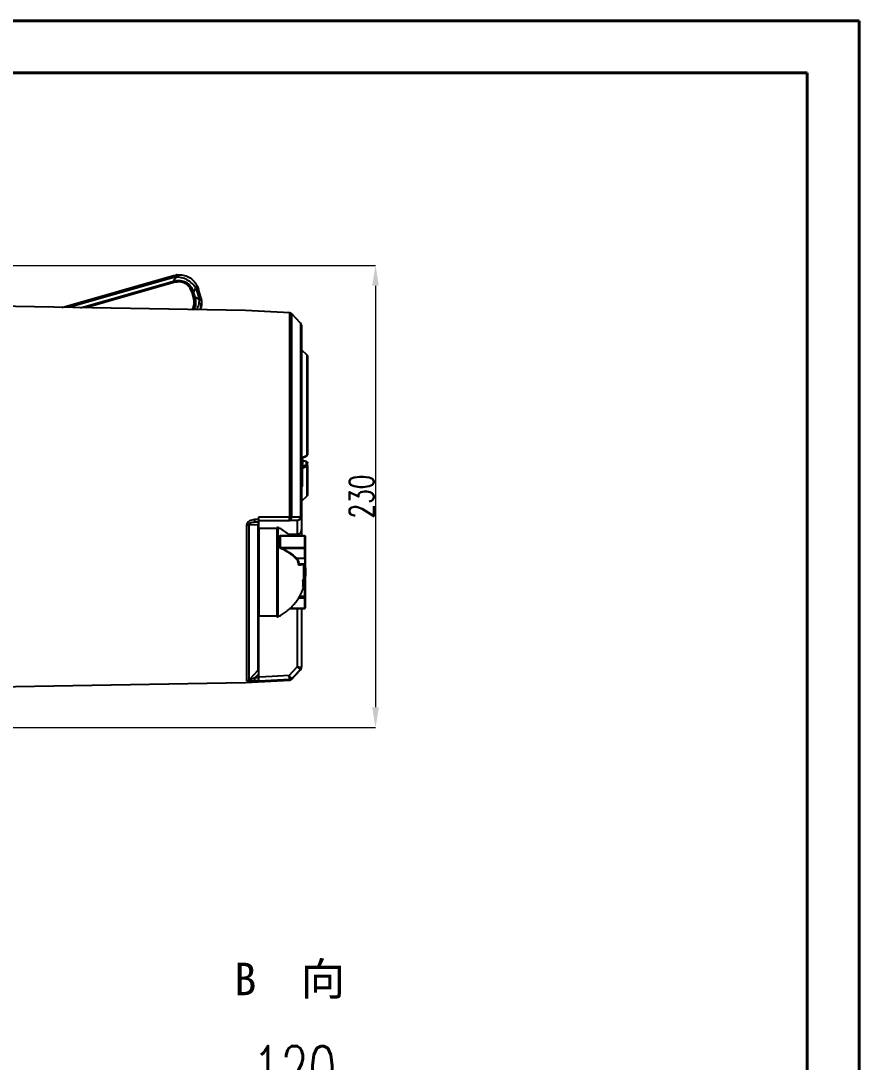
# Model space of a CAD drawing. Header units: millimetres. Extents: x 2085 to 4229, y 754 to 2271.
# Drawn here: x 3816 to 4229, y 1758 to 2271 of the extents above; entities that cross this region are included whole.
import ezdxf

# ---------------------------------------------------------------- set-up
doc = ezdxf.new("R2010")
doc.units = ezdxf.units.MM
for name, color, linetype, lineweight in [('AM_5', 3, 'Continuous', 25), ('AM_BOR', 7, 'Continuous', 50), ('文字', 7, 'Continuous', 13), ('标注', 3, 'Continuous', 13), ('粗实线', 7, 'Continuous', 40)]:
    doc.layers.add(name, color=color, linetype=linetype, lineweight=lineweight)
doc.styles.add('SLDTEXTSTYLE1', font='txt.shx', dxfattribs={"width": 0.7, "bigfont": 'gbcbig.shx'})
doc.styles.add('STYLE1', font='txt.shx', dxfattribs={"width": 0.8, "height": 3, "bigfont": 'hzdx.shx'})
doc.dimstyles.new('SLDDIMSTYLE12$0', dxfattribs={"dimtxt": 12, "dimasz": 10, "dimexe": 0, "dimexo": 0.0625, "dimgap": 0.875, "dimtad": 1, "dimdec": 1, "dimlfac": 1.8, "dimrnd": 1e-09, "dimzin": 12, "dimdsep": 46, "dimtxsty": 'SLDTEXTSTYLE1', "dimcen": 0.09, "dimdle": 8.16, "dimclrd": 3, "dimclre": 3, "dimadec": 0, "dimazin": 3, "dimtfac": 1, "dimtdec": 1, "dimtofl": 0, "dimtmove": 0, "dimatfit": 3, "dimfxl": 0, "dimfrac": 2, "dimtolj": 1, "dimlwd": 5, "dimlwe": 5, "dimarcsym": 0})

# ---------------------------------------------------------------- blocks, each defined once
blk = doc.blocks.new('*D59')
at = {"layer": 'AM_5', "color": 3, "lineweight": 5, "transparency": 16777216}
blk.add_line((3795.49, 2150.16), (3990.91, 2150.16), dxfattribs=at)
at = {"layer": 'AM_5', "color": 3, "linetype": 'Continuous', "lineweight": 5, "transparency": 16777216}
for p, q in [((3990.91, 2140.16), (3990.91, 1932.73)), ((3795.49, 1922.73), (3990.91, 1922.73))]:
    blk.add_line(p, q, dxfattribs=at)
at = {"layer": 'AM_5', "color": 3, "transparency": 16777216}
for points in [[(3989.24, 2140.16), (3992.57, 2140.16), (3990.91, 2150.16)], [(3989.24, 1932.73), (3992.57, 1932.73), (3990.91, 1922.73)]]:
    blk.add_solid(points, dxfattribs=at)
at = {"layer": 'Defpoints', "color": 0, "transparency": 16777216}
for p in [(3795.42, 2150.16), (3795.42, 1922.73), (3990.91, 1922.73)]:
    blk.add_point(p, dxfattribs=at)
at = {"layer": 'AM_5', "color": 0, "transparency": 16777216, "insert": (3984.03, 2036.45), "char_height": 12, "attachment_point": 5, "rotation": 90, "style": 'SLDTEXTSTYLE1'}
blk.add_mtext('\\A1;230', dxfattribs=at)
blk = doc.blocks.new('*D75')
at = {"layer": 'Defpoints', "color": 0, "transparency": 16777216}
for p in [(4018.5, 1742.29), (3883.5, 1680.55), (4018.5, 1680.55)]:
    blk.add_point(p, dxfattribs=at)
at = {"layer": '标注', "color": 3, "lineweight": 5, "transparency": 16777216}
blk.add_line((3883.5, 1680.61), (3883.5, 1742.29), dxfattribs=at)
at = {"layer": '标注', "color": 3, "linetype": 'Continuous', "lineweight": 5, "transparency": 16777216}
for p, q in [((3893.5, 1742.29), (4008.5, 1742.29)), ((4018.5, 1680.61), (4018.5, 1742.29))]:
    blk.add_line(p, q, dxfattribs=at)
at = {"layer": '标注', "color": 3, "transparency": 16777216}
for points in [[(3893.5, 1743.95), (3893.5, 1740.62), (3883.5, 1742.29)], [(4008.5, 1743.95), (4008.5, 1740.62), (4018.5, 1742.29)]]:
    blk.add_solid(points, dxfattribs=at)
at = {"layer": '标注', "color": 0, "transparency": 16777216, "insert": (3951, 1754.59), "char_height": 10, "attachment_point": 5, "style": 'SLDTEXTSTYLE1'}
blk.add_mtext('\\A1;{\\H2.28571x;120}', dxfattribs=at)
blk = doc.blocks.new('rA3')
at = {"layer": '粗实线'}
for p, q in [((753.38, 421.26), (333.38, 421.26)), ((753.38, 124.26), (753.38, 421.26)), ((748.38, 416.26), (358.38, 416.26)), ((748.38, 129.26), (748.38, 416.26))]:
    blk.add_line(p, q, dxfattribs=at)

msp = doc.modelspace()

# ---------------------------------------------------------------- linework, layer by layer
at = {"color": 7, "linetype": 'Continuous', "lineweight": 25}
for p, q in [((3836.439, 2129.505), (3891.396, 2145.263)), ((3891.671, 2144.308), (3839.837, 2129.445)), ((3845.635, 2129.344), (3891.467, 2142.486)), ((3891.396, 2145.263), (3893.202, 2145.605)), ((3892.574, 2144.479), (3891.467, 2142.486)), ((3891.671, 2144.308), (3892.574, 2144.479)), ((3891.687, 2141.717), (3848.368, 2129.296)), ((3901.362, 2137.001), (3902.47, 2138.994)), ((3902.47, 2138.994), (3902.803, 2138.137)), ((3902.803, 2138.137), (3903.906, 2134.292)), ((3903.097, 2140.12), (3903.764, 2138.406)), ((3904.867, 2134.561), (3903.764, 2138.406)), ((3901.31, 2134.282), (3900.593, 2136.781)), ((3902.079, 2134.501), (3901.362, 2137.001)), ((3904.077, 2133.389), (3902.079, 2134.501)), ((3903.906, 2134.292), (3904.077, 2133.389)), ((3904.867, 2134.561), (3905.209, 2132.755)), ((3926.915, 2127.925), (3797.389, 2130.187)), ((3905.254, 2131.799), (3905.254, 2131.805)), ((3948.644, 2126.786), (3926.915, 2127.925)), ((3953.977, 2121.764), (3949.653, 2126.321)), ((3957.242, 2105.959), (3954.535, 2108.676)), ((3954.389, 2101.343), (3954.389, 2100.99)), ((3957.242, 2056.813), (3957.242, 2105.959)), ((3957.389, 2105.607), (3957.389, 2103.02)), ((3954.389, 2055.093), (3954.396, 2055.165)), ((3954.535, 2055.453), (3957.242, 2056.813)), ((3954.667, 2055.289), (3957.112, 2056.515)), ((3954.667, 2055.289), (3957.112, 2056.515)), ((3957.389, 2056.963), (3957.389, 2058.256)), ((3954.389, 2051.402), (3954.389, 2055.117)), ((3954.389, 2054.912), (3954.889, 2054.912)), ((3954.389, 2054.785), (3954.889, 2054.785)), ((3954.389, 2054.721), (3954.889, 2054.721)), ((3954.389, 2051.461), (3954.889, 2051.461)), ((3954.389, 2051.324), (3954.889, 2051.324)), ((3954.389, 2050.912), (3954.889, 2050.912)), ((3954.416, 2054.529), (3954.889, 2054.529)), ((3954.889, 2054.785), (3954.889, 2054.912)), ((3954.889, 2054.533), (3954.889, 2054.785)), ((3954.889, 2054.529), (3954.889, 2054.721)), ((3954.889, 2054.113), (3954.889, 2054.529)), ((3954.889, 2054.402), (3954.889, 2054.529)), ((3954.889, 2054.113), (3954.889, 2054.402)), ((3954.889, 2054.113), (3956.889, 2053.645)), ((3956.889, 2053.645), (3954.889, 2054.113)), ((3954.889, 2054.113), (3954.889, 2051.461)), ((3954.889, 2051.196), (3956.889, 2052.199)), ((3954.889, 2050.384), (3957.242, 2051.564)), ((3954.889, 2051.324), (3954.889, 2051.461)), ((3954.889, 2050.912), (3954.889, 2051.324)), ((3956.889, 2052.199), (3956.889, 2053.645)), ((3957.12, 2053.589), (3956.934, 2053.667)), ((3957.12, 2053.589), (3956.934, 2053.667)), ((3957.242, 2036.799), (3957.242, 2051.564)), ((3957.325, 2053.347), (3957.353, 2053.265)), ((3957.372, 2053.206), (3957.356, 2053.271)), ((3957.372, 2053.191), (3957.389, 2053.06)), ((3957.389, 2051.766), (3957.389, 2053.06)), ((3954.389, 2049.476), (3954.889, 2049.476)), ((3954.889, 2043.293), (3954.889, 2049.476)), ((3954.389, 2041.994), (3954.389, 2044.738)), ((3954.389, 2043.293), (3954.889, 2043.293)), ((3954.389, 2041.857), (3954.889, 2041.857)), ((3954.389, 2041.445), (3954.889, 2041.445)), ((3954.389, 2041.429), (3954.889, 2041.429)), ((3954.389, 2041.308), (3954.889, 2041.308)), ((3954.535, 2041.308), (3954.535, 2034.092)), ((3954.889, 2041.445), (3954.889, 2041.857)), ((3954.535, 2034.092), (3957.242, 2036.799)), ((3931.523, 2025.227), (3933.388, 2025.26)), ((3933.388, 2025.26), (3933.388, 2026.436)), ((3933.388, 2024.656), (3948.339, 2024.656)), ((3933.388, 2026.436), (3948.643, 2026.434)), ((3948.339, 2024.656), (3948.567, 2024.718)), ((3948.339, 2024.656), (3948.384, 2024.708)), ((3952.388, 2024.656), (3948.339, 2024.656)), ((3948.643, 2026.452), (3948.643, 2026.434)), ((3949.649, 2026.434), (3949.653, 2026.503)), ((3949.653, 2026.503), (3953.975, 2026.495)), ((3952.388, 2024.656), (3952.388, 2017.704)), ((3953.975, 2026.495), (3953.977, 2026.536)), ((3954.388, 2026.656), (3954.382, 2026.495)), ((3928.653, 2022.539), (3932.977, 2022.622)), ((3930.99, 2023.887), (3931.483, 2023.934)), ((3931.151, 2023.864), (3931.471, 2023.912)), ((3931.471, 2023.912), (3933.388, 2023.945)), ((3933.388, 2022.471), (3933.388, 2023.646)), ((3942.388, 2020.74), (3933.388, 2020.74)), ((3942.888, 2021.24), (3942.388, 2021.24)), ((3942.388, 2021.24), (3942.388, 1983.684)), ((3942.888, 2021.24), (3942.888, 1983.684)), ((3954.388, 2020.404), (3954.388, 2017.09)), ((3943.809, 2011.288), (3943.809, 2017.076)), ((3956.188, 2017.09), (3943.904, 2017.09)), ((3943.905, 2017.056), (3943.905, 2011.275)), ((3943.905, 2017.056), (3956.188, 2017.056)), ((3952.388, 2017.704), (3948.162, 2017.704)), ((3956.188, 2017.09), (3956.188, 2017.032)), ((3956.188, 2017.056), (3956.188, 2017.09)), ((3956.188, 2011.275), (3956.188, 2017.056)), ((3956.388, 2013.856), (3956.388, 2016.89)), ((3956.388, 2014.301), (3956.388, 2016.89)), ((3956.388, 2011.163), (3956.388, 2014.301)), ((3943.905, 2011.275), (3956.188, 2011.275)), ((3944.476, 2011.021), (3956.188, 2011.021)), ((3956.188, 2011.021), (3956.188, 2011.275)), ((3956.188, 2006.089), (3956.188, 2011.021)), ((3956.388, 2006.23), (3956.388, 2011.163)), ((3952.008, 2006.089), (3956.188, 2006.089)), ((3956.188, 2006.089), (3956.188, 2003.164)), ((3956.188, 2003.164), (3953.164, 2003.164)), ((3953.54, 2002.716), (3953.293, 2002.683)), ((3953.462, 2002.907), (3956.188, 2002.907)), ((3953.466, 2002.911), (3953.586, 2002.927)), ((3953.466, 2002.911), (3956.188, 2002.911)), ((3955.585, 1995.911), (3955.585, 2002.911)), ((3955.588, 1992.24), (3955.588, 2002.907)), ((3956.188, 2002.969), (3956.188, 2003.164)), ((3956.188, 2002.911), (3956.188, 2002.969)), ((3956.188, 2002.907), (3956.188, 2002.911)), ((3955.177, 1994.997), (3955.585, 1995.911)), ((3956.188, 1987.337), (3956.188, 1995.573)), ((3956.388, 1995.353), (3956.388, 1995.369)), ((3955.585, 1993.082), (3955.177, 1992.169)), ((3955.253, 1993.082), (3955.585, 1993.082)), ((3955.553, 1992.24), (3955.588, 1992.24)), ((3955.585, 1992.24), (3955.585, 1993.082)), ((3956.088, 1993.194), (3956.388, 1993.194)), ((3942.388, 1983.684), (3942.388, 1977.24)), ((3942.888, 1983.684), (3942.888, 1977.24)), ((3956.188, 1986.381), (3952.944, 1986.381)), ((3953.383, 1987.143), (3956.188, 1987.143)), ((3953.466, 1987.337), (3956.188, 1987.337)), ((3956.188, 1987.201), (3956.188, 1987.337)), ((3956.188, 1987.143), (3956.188, 1987.201)), ((3956.188, 1987.15), (3956.188, 1987.143)), ((3956.188, 1987.143), (3956.188, 1986.381)), ((3956.188, 1981.448), (3956.188, 1986.381)), ((3956.388, 1984.179), (3956.388, 1987.317)), ((3956.388, 1986.522), (3956.388, 1987.027)), ((3956.388, 1981.59), (3956.388, 1986.522)), ((3956.388, 1981.59), (3956.388, 1984.179)), ((3948.841, 1981.39), (3956.188, 1981.39)), ((3948.902, 1981.448), (3956.188, 1981.448)), ((3952.388, 1981.39), (3952.388, 1952.615)), ((3954.388, 1981.39), (3954.388, 1952.414)), ((3956.188, 1981.39), (3956.188, 1981.448)), ((3956.188, 1981.424), (3956.188, 1981.39)), ((3933.388, 1977.74), (3942.388, 1977.74)), ((3942.388, 1977.24), (3942.888, 1977.24)), ((3932.976, 1950.842), (3928.652, 1946.255)), ((3931.537, 1947.164), (3933.388, 1949.129)), ((3933.388, 1947.259), (3933.388, 1949.129)), ((3948.339, 1948.335), (3952.388, 1952.615)), ((3953.975, 1951.386), (3949.652, 1946.817)), ((3949.652, 1946.57), (3953.976, 1951.126)), ((3953.976, 1951.385), (3953.975, 1951.386)), ((3953.976, 1951.385), (3953.976, 1951.126)), ((3954.385, 1952.416), (3954.388, 1952.414)), ((3797.388, 1942.706), (3926.914, 1944.966)), ((3926.914, 1944.966), (3948.643, 1946.104)), ((3933.388, 1945.766), (3931.589, 1945.674)), ((3948.643, 1946.354), (3933.388, 1945.552)), ((3933.388, 1945.552), (3933.388, 1945.766)), ((3948.643, 1946.354), (3948.643, 1946.353)), ((3948.643, 1946.104), (3948.643, 1946.353)), ((3949.652, 1946.817), (3949.651, 1946.82)), ((3949.652, 1946.57), (3949.652, 1946.817))]:
    msp.add_line(p, q, dxfattribs=at)
at = {"color": 7, "linetype": 'Continuous', "lineweight": 25, "flags": 128}
for points in [[(3948.643, 2026.452), (3948.643, 2032.06), (3948.643, 2037.685), (3948.643, 2043.305), (3948.643, 2048.898), (3948.643, 2054.444), (3948.643, 2059.919), (3948.643, 2065.303), (3948.643, 2070.576), (3948.643, 2075.716), (3948.643, 2080.704), (3948.644, 2085.52), (3948.644, 2090.146), (3948.644, 2094.564), (3948.644, 2098.756), (3948.644, 2102.707), (3948.644, 2106.4), (3948.644, 2109.823), (3948.644, 2112.961), (3948.644, 2115.802), (3948.644, 2118.335), (3948.644, 2120.551), (3948.644, 2122.441), (3948.644, 2123.997), (3948.644, 2125.214), (3948.644, 2126.086), (3948.644, 2126.611), (3948.644, 2126.786)], [(3949.653, 2026.503), (3949.653, 2032.188), (3949.653, 2037.89), (3949.653, 2043.585), (3949.653, 2049.252), (3949.653, 2054.868), (3949.653, 2060.409), (3949.653, 2065.854), (3949.653, 2071.181), (3949.653, 2076.368), (3949.653, 2081.394), (3949.653, 2086.239), (3949.653, 2090.883), (3949.653, 2095.309), (3949.653, 2099.497), (3949.653, 2103.432), (3949.653, 2107.097), (3949.653, 2110.478), (3949.653, 2113.56), (3949.653, 2116.332), (3949.653, 2118.783), (3949.653, 2120.902), (3949.653, 2122.681), (3949.653, 2124.113), (3949.653, 2125.192), (3949.653, 2125.914), (3949.653, 2126.275), (3949.653, 2126.321)], [(3953.977, 2121.764), (3953.977, 2121.585), (3953.977, 2121.047), (3953.977, 2120.153), (3953.977, 2118.906), (3953.977, 2117.313), (3953.977, 2115.379), (3953.977, 2113.112), (3953.977, 2110.523), (3953.977, 2107.622), (3953.977, 2104.422), (3953.977, 2100.935), (3953.977, 2097.177), (3953.977, 2093.163), (3953.977, 2088.911), (3953.977, 2084.437), (3953.977, 2079.762), (3953.977, 2074.904), (3953.977, 2069.884), (3953.977, 2064.724), (3953.977, 2059.445), (3953.977, 2054.068), (3953.977, 2048.618), (3953.977, 2043.116), (3953.977, 2037.586), (3953.977, 2032.052), (3953.977, 2026.536)], [(3954.535, 2108.676), (3954.535, 2108.176), (3954.535, 2107.297), (3954.535, 2106.047), (3954.535, 2104.44), (3954.535, 2102.492), (3954.535, 2100.223), (3954.535, 2097.657), (3954.535, 2094.82), (3954.535, 2091.742), (3954.535, 2088.454), (3954.535, 2084.99), (3954.535, 2081.386), (3954.535, 2077.68), (3954.535, 2073.909), (3954.535, 2070.113), (3954.535, 2066.33), (3954.535, 2062.601), (3954.535, 2058.962), (3954.535, 2055.453)], [(3954.389, 2055.384), (3954.389, 2057.081), (3954.389, 2060.045), (3954.389, 2063.145), (3954.389, 2066.343), (3954.389, 2069.601), (3954.389, 2072.879), (3954.389, 2076.137), (3954.389, 2079.335), (3954.389, 2082.435), (3954.389, 2085.399), (3954.389, 2088.192), (3954.389, 2090.778), (3954.389, 2093.128), (3954.389, 2095.211), (3954.389, 2097.004), (3954.389, 2098.484), (3954.389, 2099.634), (3954.389, 2100.438), (3954.389, 2100.888), (3954.389, 2100.99)], [(3954.889, 2054.113), (3954.904, 2054.127), (3954.92, 2054.134), (3954.934, 2054.135), (3954.946, 2054.129), (3954.957, 2054.116), (3954.965, 2054.098)], [(3927.643, 1945.793), (3927.643, 1946.751), (3927.643, 1948.079), (3927.643, 1949.773), (3927.643, 1951.824), (3927.643, 1954.225), (3927.643, 1956.966), (3927.643, 1960.035), (3927.643, 1963.42), (3927.643, 1967.107), (3927.643, 1971.081), (3927.643, 1975.324), (3927.643, 1979.82), (3927.643, 1984.55), (3927.643, 1989.494), (3927.643, 1994.632), (3927.643, 1999.944), (3927.643, 2005.406), (3927.643, 2010.996), (3927.643, 2016.691), (3927.643, 2022.468)], [(3928.652, 1946.255), (3928.652, 1947.208), (3928.652, 1948.529), (3928.652, 1950.214), (3928.652, 1952.255), (3928.652, 1954.644), (3928.652, 1957.371), (3928.652, 1960.424), (3928.652, 1963.792), (3928.652, 1967.46), (3928.652, 1971.413), (3928.652, 1975.635), (3928.652, 1980.108), (3928.653, 1984.814), (3928.653, 1989.733), (3928.653, 1994.845), (3928.653, 2000.129), (3928.653, 2005.564), (3928.653, 2011.125), (3928.653, 2016.792), (3928.653, 2022.539)], [(3932.977, 2022.622), (3932.977, 2016.943), (3932.976, 2011.352), (3932.976, 2005.874), (3932.976, 2000.532), (3932.976, 1995.352), (3932.976, 1990.355), (3932.976, 1985.566), (3932.976, 1981.005), (3932.976, 1976.692), (3932.976, 1972.647), (3932.976, 1968.889), (3932.976, 1965.433), (3932.976, 1962.296), (3932.976, 1959.491), (3932.976, 1957.032), (3932.976, 1954.929), (3932.976, 1953.191), (3932.976, 1951.826), (3932.976, 1950.842)], [(3933.388, 2020.74), (3933.388, 2020.671), (3933.388, 2020.275), (3933.388, 2019.534), (3933.388, 2018.459), (3933.388, 2017.069), (3933.388, 2015.386), (3933.388, 2013.438), (3933.388, 2011.256), (3933.388, 2008.878), (3933.388, 2006.341), (3933.388, 2003.688), (3933.388, 2000.961), (3933.388, 1998.207), (3933.388, 1995.469), (3933.388, 1992.793), (3933.388, 1990.223), (3933.388, 1987.801), (3933.388, 1985.567), (3933.388, 1983.558), (3933.388, 1981.806), (3933.388, 1980.34), (3933.388, 1979.185), (3933.388, 1978.359), (3933.388, 1977.875), (3933.388, 1977.74)], [(3956.188, 2011.275), (3956.227, 2011.273), (3956.265, 2011.266), (3956.3, 2011.256), (3956.33, 2011.242), (3956.355, 2011.225), (3956.373, 2011.206), (3956.385, 2011.185), (3956.388, 2011.163)], [(3948.339, 1948.335), (3939.966, 1947.895), (3933.388, 1947.55)], [(3933.388, 1947.259), (3932.351, 1947.206), (3931.537, 1947.164)]]:
    msp.add_lwpolyline(points, dxfattribs=at)
at = {"color": 7, "linetype": 'Continuous', "lineweight": 25}
for centre, radius, start, end in [((3948.565, 2125.288), 1.5, 43.49969, 86.99969), ((3952.889, 2120.732), 1.5, 359.99969, 43.49969), ((3954.886, 2109.028), 0.498, 180.0161, 225.11705), ((3956.892, 2105.606), 0.497, 0.01882, 45.13639), ((3956.889, 2105.607), 0.5, 359.99969, 44.79592), ((3954.583, 2055.26), 0.198, 103.88416, 168.00896), ((3956.889, 2056.963), 0.5, 296.63012, 359.99969), ((3957.196, 2057.005), 0.197, 283.44681, 347.66321), ((3954.775, 2051.63), 0.386, 180.21967, 206.01538), ((3956.929, 2053.619), 0.0477, 83.56953, 147.17328), ((3956.92, 2051.73), 0.47, 4.40164, 93.81095), ((3957.124, 2053.562), 0.0277, 97.12051, 149.18729), ((3957.14, 2051.792), 0.25, 294.15126, 354.20295), ((3956.889, 2037.152), 0.5, 314.99969, 359.99969), ((3954.889, 2033.738), 0.5, 134.99969, 179.99969), ((3925.273, 2024.817), 6.263, 351.68842, 3.7557), ((3948.654, 2036.169), 9.717, 269.93747, 275.9006), ((3949.146, 2036.307), 9.886, 267.083, 272.91637), ((3954.179, 2028.326), 1.842, 263.65489, 276.34449), ((3954.019, 2027.156), 0.622, 266.06012, 306.40262), ((3927.653, 2029.532), 7.063, 269.92223, 278.13872), ((3934.652, 2022.543), 1.677, 138.87029, 177.29865), ((3943.904, 2017.289), 0.233, 246.02224, 270.18014), ((3956.204, 2016.871), 0.185, 5.85563, 94.8496), ((3943.903, 2011.606), 0.331, 253.51988, 270.27832), ((3944.861, 2010.719), 0.49, 141.82926, 172.1209), ((3935.795, 1989.531), 22.921, 45.54722, 68.01561), ((3956.213, 2011.198), 0.179, 261.95022, 348.57794), ((3952.142, 2005.814), 0.305, 116.01, 165.05926), ((3956.213, 2006.266), 0.179, 261.95022, 348.57794), ((3953.135, 2003.63), 0.467, 252.26466, 273.46457), ((3953.485, 2002.716), 0.196, 95.78901, 189.85034), ((3956.235, 2002.937), 0.232, 48.45888, 101.56082), ((3956.188, 2003.111), 0.2, 269.98722, 359.98721), ((3956.188, 2003.107), 0.2, 269.99969, 359.99969), ((3943.66, 1993.583), 11.604, 352.99933, 7.00005), ((3956.238, 1989.036), 1.7, 268.31568, 275.06344), ((3956.192, 1987.346), 0.196, 268.95412, 358.91449), ((3956.213, 1986.558), 0.179, 261.95022, 348.57794), ((3956.213, 1981.625), 0.179, 261.95022, 348.57794), ((3956.204, 1981.608), 0.185, 265.14978, 354.14375), ((3941.509, 1959.101), 11.875, 224.06966, 226.85818), ((3952.883, 1952.418), 1.502, 316.65544, 359.93159), ((3952.895, 1952.415), 1.493, 316.39345, 359.98594), ((3952.888, 1952.159), 1.5, 316.49969, 359.99969), ((3927.566, 1947.297), 1.506, 272.92959, 316.19309), ((3904.854, 1945.482), 26.736, 0.41239, 3.60861), ((3948.56, 1947.856), 1.504, 273.13792, 316.44856), ((3948.565, 1947.853), 1.502, 272.97726, 316.40216), ((3948.564, 1947.602), 1.5, 272.99969, 316.49969)]:
    msp.add_arc(centre, radius, start, end, dxfattribs=at)
for points in [[(3891.396, 2145.263), (3891.408, 2145.221), (3891.433, 2145.137), (3891.592, 2144.584), (3891.671, 2144.308)], [(3891.687, 2141.717), (3891.666, 2141.792), (3891.623, 2141.94), (3891.563, 2142.151), (3891.509, 2142.34), (3891.481, 2142.437), (3891.467, 2142.486)], [(3903.764, 2138.406), (3903.721, 2138.395), (3903.635, 2138.373), (3903.08, 2138.216), (3902.803, 2138.137)], [(3901.362, 2137.001), (3901.313, 2136.987), (3901.216, 2136.959), (3901.026, 2136.905), (3900.816, 2136.845), (3900.667, 2136.802), (3900.593, 2136.781)], [(3902.079, 2134.501), (3902.03, 2134.487), (3901.933, 2134.46), (3901.743, 2134.406), (3901.533, 2134.346), (3901.384, 2134.303), (3901.31, 2134.282)], [(3904.867, 2134.561), (3904.824, 2134.55), (3904.737, 2134.528), (3904.183, 2134.371), (3903.906, 2134.292)], [(3954.389, 2120.732), (3954.389, 2120.641), (3954.389, 2120.461), (3954.389, 2119.006), (3954.389, 2116.701), (3954.389, 2113.486), (3954.389, 2109.42), (3954.389, 2104.543), (3954.389, 2098.909), (3954.389, 2092.581), (3954.389, 2085.629), (3954.389, 2078.131), (3954.389, 2070.17), (3954.389, 2061.834), (3954.389, 2053.216), (3954.389, 2044.414), (3954.389, 2035.515), (3954.389, 2029.609), (3954.388, 2026.656)], [(3957.389, 2105.607), (3957.389, 2105.439), (3957.389, 2105.105), (3957.389, 2103.988), (3957.389, 2102.438), (3957.389, 2100.434), (3957.389, 2098.015), (3957.389, 2095.214), (3957.389, 2092.072), (3957.389, 2088.633), (3957.389, 2084.947), (3957.389, 2081.067), (3957.389, 2077.049), (3957.389, 2072.95), (3957.389, 2068.829), (3957.389, 2064.75), (3957.389, 2060.751), (3957.389, 2058.226), (3957.389, 2056.963)], [(3954.389, 2054.646), (3954.394, 2054.6), (3954.404, 2054.506), (3954.468, 2054.429), (3954.5, 2054.39)], [(3957.389, 2051.766), (3957.389, 2050.671), (3957.389, 2048.48), (3957.389, 2045.598), (3957.389, 2043.068), (3957.389, 2040.952), (3957.389, 2039.27), (3957.389, 2038.06), (3957.389, 2037.295), (3957.389, 2037.2), (3957.389, 2037.152)], [(3954.388, 2026.656), (3954.388, 2026.578), (3954.388, 2026.422), (3954.388, 2025.154), (3954.388, 2023.223), (3954.388, 2021.344), (3954.388, 2020.404)], [(3944.476, 2011.021), (3945.918, 2010.342), (3948.801, 2008.982), (3950.939, 2007.053), (3952.008, 2006.089)]]:
    msp.add_open_spline(points, degree=3, dxfattribs=at)
for points, knots in [([(3891.467, 2142.486), (3892.588, 2142.668), (3894.672, 2143.007), (3897.665, 2142.033), (3900.095, 2140.014), (3900.918, 2138.057), (3901.362, 2137.001)], [0, 0, 0, 0, 0.2680966, 0.49882268, 0.72946368, 1, 1, 1, 1]), ([(3902.47, 2138.994), (3901.897, 2139.795), (3900.77, 2141.372), (3898.286, 2143.133), (3895.483, 2144.301), (3893.55, 2144.42), (3892.574, 2144.479)], [0, 0, 0, 0, 0.2541572, 0.5000143, 0.7476258, 1, 1, 1, 1]), ([(3893.202, 2145.605), (3893.075, 2145.546), (3892.82, 2145.428), (3892.657, 2144.797), (3892.575, 2144.479)], [0, 0, 0, 0, 0.4968674, 1, 1, 1, 1]), ([(3893.202, 2145.605), (3894.224, 2145.613), (3896.232, 2145.628), (3899.064, 2144.511), (3901.511, 2142.702), (3902.563, 2140.99), (3903.097, 2140.12)], [0, 0, 0, 0, 0.2543758, 0.4999836, 0.7457388, 1, 1, 1, 1]), ([(3900.593, 2136.781), (3900.216, 2137.76), (3899.677, 2139.158), (3898.343, 2140.554), (3897.267, 2141.309), (3896.054, 2141.817), (3894.17, 2142.199), (3892.708, 2141.916), (3891.687, 2141.717)], [0, 0, 0, 0, 0.2715623, 0.3875926, 0.5011305, 0.6146375, 0.7308194, 1, 1, 1, 1]), ([(3903.097, 2140.12), (3903.113, 2139.981), (3903.146, 2139.703), (3902.695, 2139.23), (3902.47, 2138.994)], [0, 0, 0, 0, 0.5000023, 1, 1, 1, 1]), ([(3900.623, 2128.384), (3900.704, 2128.495), (3901.041, 2128.956), (3901.399, 2129.919), (3901.798, 2131.793), (3901.51, 2133.258), (3901.31, 2134.282)], [0, 0, 0, 0, 0.0674485, 0.2795451, 0.496596, 1, 1, 1, 1]), ([(3902.079, 2134.501), (3902.235, 2133.4), (3902.525, 2131.353), (3902.077, 2129.119), (3901.448, 2128.376), (3901.442, 2128.37)], [0, 0, 0, 0, 0.53543802, 0.99577551, 1, 1, 1, 1]), ([(3904.077, 2133.389), (3904.032, 2132.401), (3903.954, 2130.674), (3903.198, 2129.043), (3902.875, 2128.345)], [0, 0, 0, 0, 0.5719725, 1, 1, 1, 1]), ([(3905.209, 2132.755), (3905.149, 2132.883), (3905.028, 2133.14), (3904.395, 2133.306), (3904.077, 2133.389)], [0, 0, 0, 0, 0.4968676, 1, 1, 1, 1]), ([(3905.209, 2132.755), (3905.251, 2131.724), (3905.313, 2130.186), (3904.708, 2128.779), (3904.509, 2128.316)], [0, 0, 0, 0, 0.6705708, 1, 1, 1, 1]), ([(3904.512, 2128.316), (3904.716, 2128.776), (3905.209, 2129.883), (3905.175, 2131.095), (3905.155, 2131.805)], [0, 0, 0, 0, 0.4149051, 1, 1, 1, 1]), ([(3957.389, 2071.445), (3957.389, 2072.7), (3957.389, 2075.209), (3957.389, 2078.92), (3957.389, 2081.644), (3957.389, 2083.434), (3957.389, 2084.355), (3957.389, 2085.262), (3957.389, 2086.156), (3957.389, 2087.035), (3957.389, 2087.625), (3957.389, 2088.038), (3957.389, 2088.514), (3957.389, 2089.229), (3957.389, 2090.044), (3957.389, 2090.753), (3957.389, 2091.437), (3957.389, 2092.121), (3957.389, 2092.608), (3957.389, 2093.345), (3957.389, 2094.228), (3957.389, 2095.396), (3957.389, 2096.377), (3957.389, 2097.214), (3957.389, 2097.857), (3957.389, 2098.367), (3957.389, 2098.802), (3957.389, 2099.215), (3957.389, 2099.617), (3957.389, 2099.894), (3957.389, 2100.272), (3957.389, 2100.691), (3957.389, 2101.213), (3957.389, 2101.651), (3957.389, 2101.975), (3957.389, 2102.206), (3957.389, 2102.367), (3957.389, 2102.513), (3957.389, 2102.61), (3957.389, 2102.687), (3957.389, 2102.764), (3957.389, 2102.868), (3957.389, 2102.958), (3957.389, 2103.004), (3957.389, 2103.02)], [0, 0, 0, 0, 0.0803647, 0.1607294, 0.2410941, 0.2624684, 0.283842, 0.3052151, 0.3265873, 0.3479574, 0.3693255, 0.3704427, 0.3788854, 0.405204, 0.4251182, 0.4428013, 0.4618483, 0.4808946, 0.4999402, 0.5035205, 0.5449145, 0.57896, 0.6143836, 0.643615, 0.6685119, 0.6871043, 0.7041218, 0.7223404, 0.7405585, 0.758776, 0.762108, 0.7964253, 0.8245029, 0.853496, 0.8824879, 0.8971785, 0.9118685, 0.9265578, 0.9412466, 0.9442716, 0.9541998, 0.9705965, 0.9890576, 1, 1, 1, 1]), ([(3957.389, 2063.266), (3957.389, 2063.427), (3957.389, 2063.901), (3957.389, 2064.397), (3957.389, 2064.873), (3957.389, 2065.429), (3957.389, 2066.273), (3957.389, 2067.233), (3957.389, 2068.92), (3957.389, 2070.311), (3957.389, 2071.445)], [0, 0, 0, 0, 0.0605828, 0.1780059, 0.1845972, 0.2371842, 0.3838571, 0.4956302, 0.5891103, 1, 1, 1, 1]), ([(3957.389, 2058.256), (3957.389, 2058.551), (3957.389, 2059.143), (3957.389, 2060.045), (3957.389, 2060.878), (3957.389, 2061.415), (3957.389, 2061.643)], [0, 0, 0, 0, 0.267189, 0.5343632, 0.8015234, 1, 1, 1, 1]), ([(3954.417, 2055.138), (3954.423, 2055.138), (3954.443, 2055.135), (3954.511, 2055.196), (3954.612, 2055.256), (3954.665, 2055.287)], [0, 0, 0, 0, 0.1601422, 0.5688581, 1, 1, 1, 1]), ([(3954.66, 2055.287), (3954.658, 2055.285), (3954.639, 2055.27), (3954.606, 2055.272), (3954.566, 2055.288), (3954.543, 2055.336), (3954.534, 2055.397), (3954.535, 2055.434), (3954.535, 2055.453)], [0, 0, 0, 0, 0.02846283, 0.31204876, 0.56943896, 0.79305666, 0.89635991, 1, 1, 1, 1]), ([(3957.111, 2056.517), (3957.123, 2056.523), (3957.156, 2056.54), (3957.195, 2056.587), (3957.237, 2056.673), (3957.24, 2056.758), (3957.242, 2056.813)], [0, 0, 0, 0, 0.1405401, 0.3746799, 0.5898936, 1, 1, 1, 1]), ([(3954.52, 2054.392), (3954.491, 2054.419), (3954.435, 2054.472), (3954.41, 2054.536), (3954.398, 2054.568)], [0, 0, 0, 0, 0.5052965, 1, 1, 1, 1]), ([(3954.5, 2054.39), (3954.5, 2054.398), (3954.5, 2054.412), (3954.483, 2054.423), (3954.453, 2054.423), (3954.426, 2054.412), (3954.412, 2054.406)], [0, 0, 0, 0, 0.2336109, 0.4844564, 0.7436939, 1, 1, 1, 1]), ([(3954.5, 2054.39), (3954.525, 2054.36), (3954.578, 2054.297), (3954.708, 2054.19), (3954.817, 2054.144), (3954.889, 2054.113)], [0, 0, 0, 0, 0.233085, 0.4930073, 1, 1, 1, 1]), ([(3954.889, 2046.316), (3954.889, 2046.939), (3954.889, 2048.184), (3954.889, 2049.654), (3954.889, 2050.59), (3954.889, 2051.104), (3954.889, 2051.414), (3954.889, 2051.445), (3954.889, 2051.461)], [0, 0, 0, 0, 0.25015941, 0.49958066, 0.62466902, 0.74973011, 0.87480959, 1, 1, 1, 1]), ([(3954.889, 2049.476), (3954.889, 2049.799), (3954.889, 2050.202), (3954.889, 2050.63), (3954.889, 2050.812), (3954.889, 2050.872), (3954.889, 2050.912)], [0, 0, 0, 0, 0.4996211, 0.6251499, 0.7494732, 1, 1, 1, 1]), ([(3956.889, 2053.645), (3956.928, 2053.638), (3957.001, 2053.624), (3957.069, 2053.591), (3957.1, 2053.576)], [0, 0, 0, 0, 0.5446681, 1, 1, 1, 1]), ([(3957.217, 2051.766), (3957.201, 2051.811), (3957.168, 2051.906), (3957.086, 2052.035), (3956.988, 2052.14), (3956.921, 2052.18), (3956.889, 2052.199)], [0, 0, 0, 0, 0.239538, 0.5175571, 0.7682031, 1, 1, 1, 1]), ([(3957.1, 2053.576), (3957.142, 2053.548), (3957.232, 2053.489), (3957.317, 2053.365), (3957.376, 2053.219), (3957.384, 2053.119), (3957.389, 2053.06)], [0, 0, 0, 0, 0.2427138, 0.5154318, 0.7146901, 1, 1, 1, 1]), ([(3957.1, 2053.523), (3957.142, 2053.498), (3957.232, 2053.446), (3957.317, 2053.334), (3957.376, 2053.203), (3957.384, 2053.113), (3957.389, 2053.06)], [0, 0, 0, 0, 0.2421389, 0.5153871, 0.7139591, 1, 1, 1, 1]), ([(3957.242, 2051.564), (3957.242, 2051.596), (3957.243, 2051.661), (3957.225, 2051.731), (3957.217, 2051.766)], [0, 0, 0, 0, 0.4935537, 1, 1, 1, 1]), ([(3957.371, 2053.211), (3957.372, 2053.208), (3957.388, 2053.16), (3957.389, 2053.108), (3957.389, 2053.06)], [0, 0, 0, 0, 0.0659147, 1, 1, 1, 1]), ([(3954.889, 2041.308), (3954.889, 2041.311), (3954.889, 2041.318), (3954.889, 2041.405), (3954.889, 2041.634), (3954.889, 2042.155), (3954.889, 2043.107), (3954.889, 2044.548), (3954.889, 2045.726), (3954.889, 2046.316)], [0, 0, 0, 0, 0.06265322, 0.12530292, 0.25030366, 0.37521459, 0.50021885, 0.74968949, 1, 1, 1, 1]), ([(3954.889, 2041.857), (3954.889, 2041.897), (3954.889, 2041.957), (3954.889, 2042.136), (3954.889, 2042.565), (3954.889, 2042.97), (3954.889, 2043.293)], [0, 0, 0, 0, 0.2505117, 0.3752446, 0.5001647, 1, 1, 1, 1]), ([(3927.643, 2022.468), (3927.663, 2022.678), (3927.705, 2023.111), (3928.025, 2023.693), (3928.462, 2024.197), (3929.163, 2024.702), (3930.196, 2025.128), (3931.069, 2025.193), (3931.523, 2025.227)], [0, 0, 0, 0, 0.12078624, 0.24907603, 0.37313457, 0.50137525, 0.74046612, 1, 1, 1, 1]), ([(3933.388, 2023.945), (3933.388, 2023.952), (3933.388, 2023.966), (3933.388, 2024.081), (3933.388, 2024.318), (3933.388, 2024.731), (3933.388, 2025.086), (3933.388, 2025.26)], [0, 0, 0, 0, 0.150225, 0.2871088, 0.5005337, 0.7538342, 1, 1, 1, 1]), ([(3948.384, 2024.708), (3948.405, 2024.725), (3948.462, 2024.77), (3948.544, 2025.121), (3948.618, 2025.697), (3948.634, 2026.187), (3948.643, 2026.434)], [0, 0, 0, 0, 0.1562523, 0.4311744, 0.7127035, 1, 1, 1, 1]), ([(3948.567, 2024.718), (3948.645, 2024.732), (3948.879, 2024.778), (3949.221, 2025.122), (3949.54, 2025.696), (3949.612, 2026.187), (3949.649, 2026.434)], [0, 0, 0, 0, 0.138581, 0.419261, 0.7066865, 1, 1, 1, 1]), ([(3953.975, 2026.495), (3953.936, 2026.241), (3953.858, 2025.738), (3953.474, 2025.136), (3952.967, 2024.732), (3952.581, 2024.681), (3952.388, 2024.656)], [0, 0, 0, 0, 0.2577147, 0.5100976, 0.7565093, 1, 1, 1, 1]), ([(3954.382, 2026.495), (3954.337, 2026.257), (3954.245, 2025.765), (3953.802, 2025.186), (3953.301, 2024.852), (3952.83, 2024.685), (3952.542, 2024.666), (3952.388, 2024.656)], [0, 0, 0, 0, 0.24183895, 0.49912391, 0.70899919, 0.84445044, 1, 1, 1, 1]), ([(3928.653, 2022.539), (3928.654, 2022.606), (3928.657, 2022.74), (3928.742, 2022.934), (3928.871, 2023.109), (3929.215, 2023.422), (3929.99, 2023.771), (3930.72, 2023.829), (3931.151, 2023.864)], [0, 0, 0, 0, 0.0635988, 0.1268625, 0.1941501, 0.267332, 0.5677277, 1, 1, 1, 1]), ([(3932.977, 2022.622), (3933.082, 2022.604), (3933.25, 2022.575), (3933.368, 2022.521), (3933.381, 2022.489), (3933.388, 2022.471)], [0, 0, 0, 0, 0.4463965, 0.7099365, 1, 1, 1, 1]), ([(3933.388, 2023.646), (3933.388, 2023.735), (3933.388, 2023.912), (3933.388, 2023.934), (3933.388, 2023.945)], [0, 0, 0, 0, 0.5015357, 1, 1, 1, 1]), ([(3933.388, 1951.902), (3933.388, 1952.292), (3933.388, 1952.734), (3933.388, 1953.433), (3933.388, 1953.66), (3933.388, 1953.897), (3933.388, 1954.144), (3933.388, 1954.402), (3933.388, 1954.59), (3933.388, 1954.772), (3933.388, 1955.094), (3933.388, 1955.613), (3933.388, 1956.245), (3933.388, 1956.827), (3933.388, 1957.323), (3933.388, 1957.751), (3933.388, 1958.089), (3933.388, 1958.435), (3933.388, 1958.789), (3933.388, 1959.151), (3933.388, 1959.41), (3933.388, 1959.66), (3933.388, 1960.181), (3933.388, 1961.054), (3933.388, 1962.163), (3933.388, 1963.444), (3933.388, 1964.844), (3933.388, 1966.246), (3933.388, 1967.131), (3933.388, 1967.906), (3933.388, 1968.781), (3933.388, 1969.982), (3933.388, 1971.028), (3933.388, 1971.894), (3933.388, 1972.568), (3933.388, 1973.251), (3933.388, 1973.943), (3933.388, 1974.645), (3933.388, 1975.14), (3933.388, 1975.584), (3933.388, 1977.033), (3933.388, 1979.547), (3933.388, 1983.097), (3933.388, 1986.529), (3933.388, 1989.931), (3933.388, 1993.597), (3933.388, 1998.677), (3933.388, 2005.521), (3933.388, 2013.857), (3933.388, 2019.6), (3933.388, 2022.471)], [0, 0, 0, 0, 0.0669054, 0.0756699, 0.0844343, 0.0931986, 0.1019628, 0.110727, 0.119491, 0.1204246, 0.1282783, 0.1499631, 0.1666235, 0.1807533, 0.1958166, 0.2037808, 0.2117449, 0.219709, 0.2276731, 0.2356371, 0.2436011, 0.2444503, 0.2516161, 0.2765316, 0.2974645, 0.315335, 0.3470796, 0.3706379, 0.3847586, 0.3894352, 0.4071383, 0.4252052, 0.4432721, 0.4527358, 0.4621996, 0.4716633, 0.481127, 0.4905907, 0.5000544, 0.5009281, 0.5082098, 0.5573213, 0.596775, 0.6369947, 0.6768853, 0.7110643, 0.7564848, 0.8376565, 0.9188283, 1, 1, 1, 1]), ([(3948.883, 2017.09), (3948.867, 2017.106), (3948.249, 2017.752), (3946.847, 2018.835), (3944.889, 2020.209), (3943.531, 2020.891), (3942.949, 2021.182)], [0, 0, 0, 0, 0.0091918, 0.3708214, 0.7305516, 1, 1, 1, 1]), ([(3954.388, 2020.404), (3954.365, 2020.097), (3954.318, 2019.482), (3953.996, 2018.761), (3953.621, 2018.268), (3953.267, 2017.967), (3952.853, 2017.749), (3952.544, 2017.719), (3952.388, 2017.704)], [0, 0, 0, 0, 0.249084, 0.4984155, 0.627822, 0.7492339, 0.8744041, 1, 1, 1, 1]), ([(3943.809, 2017.076), (3943.81, 2017.085), (3943.812, 2017.102), (3943.834, 2017.128), (3943.901, 2017.15), (3944.084, 2017.136), (3944.259, 2017.071), (3944.376, 2017.028)], [0, 0, 0, 0, 0.0577492, 0.1171536, 0.2515259, 0.5011744, 1, 1, 1, 1]), ([(3944.271, 2017.065), (3944.236, 2017.071), (3944.143, 2017.088), (3944.026, 2017.093), (3943.94, 2017.086), (3943.913, 2017.072), (3943.906, 2017.063), (3943.905, 2017.058), (3943.905, 2017.056)], [0, 0, 0, 0, 0.2547299, 0.6618691, 0.8675208, 0.9398473, 0.9708547, 1, 1, 1, 1]), ([(3944.376, 2010.786), (3944.259, 2010.842), (3944.084, 2010.926), (3943.902, 2011.088), (3943.834, 2011.188), (3943.812, 2011.248), (3943.81, 2011.275), (3943.809, 2011.288)], [0, 0, 0, 0, 0.4973637, 0.7473602, 0.8823614, 0.9420119, 1, 1, 1, 1]), ([(3943.905, 2011.275), (3943.905, 2011.271), (3943.906, 2011.264), (3943.913, 2011.247), (3943.942, 2011.212), (3944.028, 2011.158), (3944.211, 2011.084), (3944.372, 2011.046), (3944.476, 2011.021)], [0, 0, 0, 0, 0.0199494, 0.0412107, 0.0909977, 0.2333785, 0.5006511, 1, 1, 1, 1]), ([(3956.388, 2011.126), (3956.388, 2011.218), (3956.388, 2011.4), (3956.388, 2011.774), (3956.388, 2011.958)], [0, 0, 0, 0, 0.5088221, 1, 1, 1, 1]), ([(3956.388, 2005.392), (3956.388, 2005.784), (3956.388, 2006.577), (3956.388, 2008.011), (3956.388, 2009.551), (3956.388, 2010.612), (3956.388, 2011.137)], [0, 0, 0, 0, 0.2473879, 0.5, 0.7526121, 1, 1, 1, 1]), ([(3952.993, 2003.186), (3952.969, 2003.448), (3952.922, 2003.973), (3952.653, 2004.732), (3952.293, 2005.393), (3951.996, 2005.726), (3951.847, 2005.893)], [0, 0, 0, 0, 0.24981235, 0.49984454, 0.75023976, 1, 1, 1, 1]), ([(3952.008, 2006.089), (3952.168, 2005.895), (3952.47, 2005.528), (3952.834, 2004.801), (3953.095, 2003.997), (3953.141, 2003.436), (3953.164, 2003.164)], [0, 0, 0, 0, 0.2650194, 0.5000669, 0.7573424, 1, 1, 1, 1]), ([(3956.388, 2003.111), (3956.388, 2003.383), (3956.388, 2003.937), (3956.388, 2004.79), (3956.388, 2005.591), (3956.388, 2006.02), (3956.388, 2006.23)], [0, 0, 0, 0, 0.24558897, 0.5, 0.75441103, 1, 1, 1, 1]), ([(3953.293, 2002.683), (3953.26, 2002.691), (3953.194, 2002.708), (3953.112, 2002.804), (3953.057, 2002.904), (3953.024, 2002.993), (3953, 2003.089), (3952.995, 2003.154), (3952.993, 2003.186)], [0, 0, 0, 0, 0.24960183, 0.49829619, 0.62558928, 0.74862866, 0.87572186, 1, 1, 1, 1]), ([(3953.164, 2003.164), (3953.166, 2003.149), (3953.171, 2003.115), (3953.197, 2003.065), (3953.234, 2003.016), (3953.294, 2002.964), (3953.364, 2002.929), (3953.425, 2002.913), (3953.455, 2002.911), (3953.466, 2002.911)], [0, 0, 0, 0, 0.0985259, 0.2116632, 0.3444444, 0.5000064, 0.7493767, 0.9135439, 1, 1, 1, 1]), ([(3954.242, 2002.907), (3954.188, 2002.862), (3954.003, 2002.71), (3953.731, 2002.713), (3953.54, 2002.716)], [0, 0, 0, 0, 0.293654, 1, 1, 1, 1]), ([(3955.574, 1992.303), (3955.752, 1992.913), (3956.188, 1994.402), (3956.543, 1996.861), (3956.644, 1999.624), (3956.555, 2001.662), (3956.341, 2002.746), (3956.307, 2002.92)], [0, 0, 0, 0, 0.1773931, 0.4334028, 0.6911236, 0.9505096, 1, 1, 1, 1]), ([(3956.388, 1992.25), (3956.388, 1992.46), (3956.388, 1992.889), (3956.388, 1993.69), (3956.388, 1994.542), (3956.388, 1995.097), (3956.388, 1995.369)], [0, 0, 0, 0, 0.245589, 0.5, 0.754411, 1, 1, 1, 1]), ([(3942.904, 1977.278), (3943.297, 1977.467), (3944.416, 1978.005), (3946.164, 1979.133), (3948.139, 1980.654), (3949.986, 1982.424), (3951.67, 1984.415), (3953.159, 1986.607), (3954.395, 1988.983), (3955.2, 1990.881), (3955.491, 1992.001), (3955.556, 1992.249)], [0, 0, 0, 0, 0.0647369, 0.184574, 0.3082168, 0.4349126, 0.5640589, 0.6951798, 0.827906, 0.9619593, 1, 1, 1, 1]), ([(3956.388, 1987.343), (3956.388, 1987.868), (3956.388, 1988.929), (3956.388, 1990.469), (3956.388, 1991.903), (3956.388, 1992.696), (3956.388, 1993.088)], [0, 0, 0, 0, 0.2473879, 0.5, 0.7526121, 1, 1, 1, 1]), ([(3932.976, 1950.842), (3933.095, 1950.999), (3933.333, 1951.314), (3933.37, 1951.706), (3933.388, 1951.902)], [0, 0, 0, 0, 0.4980025, 1, 1, 1, 1]), ([(3933.388, 1950.436), (3933.388, 1950.703), (3933.388, 1951.103), (3933.388, 1951.507), (3933.388, 1951.715), (3933.388, 1951.821), (3933.388, 1951.877), (3933.388, 1951.895), (3933.388, 1951.9), (3933.388, 1951.902)], [0, 0, 0, 0, 0.49931029, 0.74955762, 0.87189562, 0.95986739, 0.9876457, 0.99575085, 1, 1, 1, 1]), ([(3933.388, 1949.129), (3933.388, 1949.356), (3933.388, 1949.81), (3933.388, 1950.228), (3933.388, 1950.436)], [0, 0, 0, 0, 0.5011047, 1, 1, 1, 1]), ([(3949.651, 1946.82), (3949.619, 1946.856), (3949.556, 1946.929), (3949.239, 1947.295), (3948.819, 1947.78), (3948.498, 1948.151), (3948.339, 1948.335)], [0, 0, 0, 0, 0.25782221, 0.51024591, 0.75660124, 1, 1, 1, 1]), ([(3948.643, 1946.354), (3948.635, 1946.402), (3948.621, 1946.497), (3948.547, 1946.976), (3948.45, 1947.61), (3948.376, 1948.094), (3948.339, 1948.335)], [0, 0, 0, 0, 0.25782223, 0.51024593, 0.75660125, 1, 1, 1, 1]), ([(3952.388, 1952.615), (3952.545, 1952.599), (3952.838, 1952.57), (3953.316, 1952.523), (3953.822, 1952.471), (3954.264, 1952.428), (3954.346, 1952.42), (3954.385, 1952.416)], [0, 0, 0, 0, 0.1555103, 0.2909588, 0.5009118, 0.7579139, 1, 1, 1, 1]), ([(3952.388, 1952.615), (3952.583, 1952.463), (3952.976, 1952.159), (3953.488, 1951.763), (3953.871, 1951.467), (3953.94, 1951.414), (3953.975, 1951.386)], [0, 0, 0, 0, 0.2433749, 0.4897347, 0.7422013, 1, 1, 1, 1]), ([(3931.589, 1945.674), (3931.127, 1945.653), (3930.239, 1945.613), (3929.189, 1945.604), (3928.475, 1945.622), (3928.025, 1945.656), (3927.703, 1945.71), (3927.663, 1945.766), (3927.643, 1945.793)], [0, 0, 0, 0, 0.2593479, 0.4990824, 0.6285124, 0.7489001, 0.8765066, 1, 1, 1, 1]), ([(3931.537, 1947.164), (3931.431, 1947.124), (3930.87, 1946.906), (3930.025, 1946.6), (3929.318, 1946.366), (3929.081, 1946.3), (3929.071, 1946.297), (3929.035, 1946.288), (3928.912, 1946.256), (3928.765, 1946.226), (3928.66, 1946.224), (3928.655, 1946.245), (3928.652, 1946.255)], [0, 0, 0, 0, 0.09384328, 0.49978088, 0.74913681, 0.74953243, 0.75240386, 0.76012185, 0.78835666, 0.88792993, 0.94394913, 1, 1, 1, 1]), ([(3933.388, 1945.766), (3933.388, 1945.803), (3933.388, 1945.879), (3933.388, 1946.213), (3933.388, 1946.587), (3933.388, 1946.938), (3933.388, 1947.148), (3933.388, 1947.259)], [0, 0, 0, 0, 0.2464434, 0.4994501, 0.7124688, 0.8495561, 1, 1, 1, 1])]:
    msp.add_open_spline(points, degree=3, knots=knots, dxfattribs=at)

# ---------------------------------------------------------------- block references
at = {"layer": 'AM_BOR', "xscale": 5.104687500000001, "yscale": 5.104687500000001, "zscale": 5.104687500000001}
msp.add_blockref('rA3', (383.144, 120.157), dxfattribs=at)

# ---------------------------------------------------------------- texts
at = {"layer": '文字', "insert": (3948.619, 1798.131), "char_height": 16, "width": 240, "attachment_point": 5, "style": 'STYLE1'}
msp.add_mtext('\\pt176;{\\fSimSun|b0|i0|c134|p2;\\W1;B  向}', dxfattribs=at)

# ---------------------------------------------------------------- dimensions: what is measured, and where the dimension line sits
at = {"layer": 'AM_5'}
dim = msp.add_linear_dim(base=(3990.906, 1922.731), p1=(3795.424, 2150.161), p2=(3795.423, 1922.731), angle=90, text='230', dimstyle='SLDDIMSTYLE12$0', override={"dimlfac": 1, "dimpost": ''}, dxfattribs=at)
dim.commit()
dim.dimension.update_dxf_attribs({"geometry": '*D59', "text_midpoint": (3984.031, 2036.446)})
at = {"layer": '标注'}
dim = msp.add_linear_dim(base=(4018.498, 1742.287), p1=(3883.498, 1680.552), p2=(4018.498, 1680.552), text='{\\H2.28571x;120}', dimstyle='SLDDIMSTYLE12$0', override={"dimtxt": 10, "dimtdec": 3, "dimtzin": 0}, dxfattribs=at)
dim.commit()
dim.dimension.update_dxf_attribs({"geometry": '*D75', "text_midpoint": (3950.998, 1754.59)})

doc.saveas('drawing.dxf')
